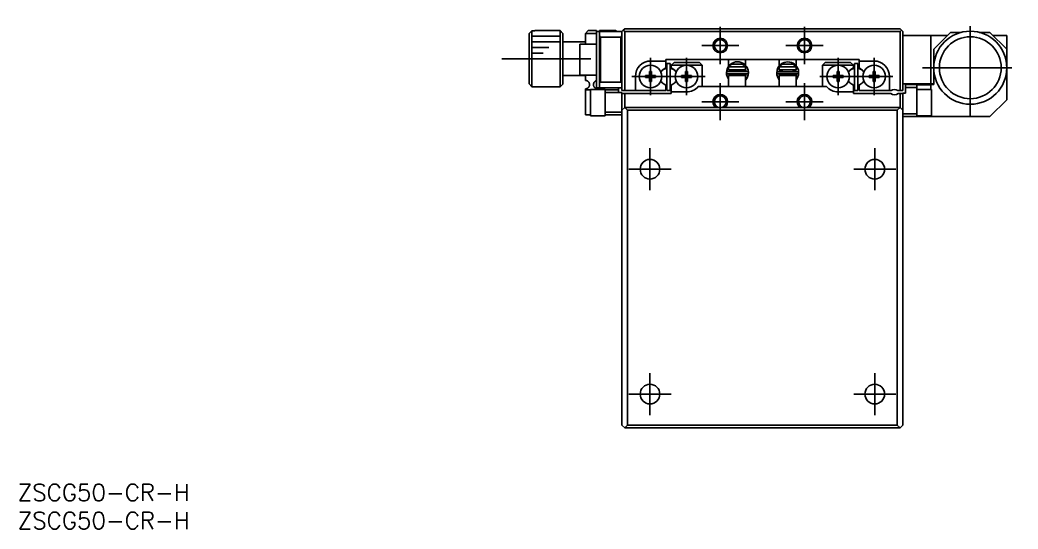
# Model space of a CAD drawing. Extents: x 0 to 377, y -8 to 269.
# Drawn here: x 0.4 to 178, y -8 to 82.5 of the extents above; entities that cross this region are included whole.
import ezdxf

# ---------------------------------------------------------------- set-up
doc = ezdxf.new("R2010")
doc.units = 0
doc.header["$LTSCALE"] = 0.5
doc.linetypes.add('CENTER', pattern=[50.8, 31.75, -6.35, 6.35, -6.35])
for name, color, linetype in [('MSM_CENTER', 1, 'CENTER'), ('MSM_CONTINUOUS', 7, 'CONTINUOUS'), ('MSM_NARROW', 5, 'CONTINUOUS'), ('MSM_PART_NUMBER', 7, 'CONTINUOUS')]:
    doc.layers.add(name, color=color, linetype=linetype)
doc.styles.get("Standard").update_dxf_attribs({"font": 'txt.shx', "height": 3, "bigfont": 'bigfont.shx'})

# ---------------------------------------------------------------- blocks, each defined once
blk = doc.blocks.new('*U2')
at = {"layer": 'MSM_PART_NUMBER'}
blk.add_text('ZSCG50-CR-H', height=3, dxfattribs=at).set_placement((0, -3))
blk = doc.blocks.new('*U3')
at = {"layer": 'MSM_PART_NUMBER'}
blk.add_text('ZSCG50-CR-H', height=3, dxfattribs=at).set_placement((0, -8))

msp = doc.modelspace()

# ---------------------------------------------------------------- linework, layer by layer
at = {"layer": 'MSM_CENTER'}
for p, q in [((169.5, 65.550001), (169.5, 82.549999)), ((125, 74.7), (125, 81.3)), ((140, 74.7), (140, 81.3)), ((121.7, 78), (128.3, 78)), ((136.7, 78), (143.3, 78)), ((102, 75.65), (86, 75.65)), ((112.6, 69.2), (112.6, 75.8)), ((119, 69.2), (119, 75.8)), ((146, 69.2), (146, 75.8)), ((152.4, 69.2), (152.4, 75.8)), ((161.000001, 74.05), (177.999999, 74.05)), ((109.3, 72.5), (122.3, 72.5)), ((125, 64.7), (125, 71.3)), ((140, 64.7), (140, 71.3)), ((142.7, 72.5), (155.7, 72.5)), ((121.7, 68), (128.3, 68)), ((136.7, 68), (143.3, 68)), ((112.5, 52.25), (112.5, 59.75)), ((152.5, 52.25), (152.5, 59.75)), ((108.75, 56), (116.25, 56)), ((148.75, 56), (156.25, 56)), ((112.5, 12.25), (112.5, 19.75)), ((152.5, 12.25), (152.5, 19.75)), ((108.75, 16), (116.25, 16)), ((148.75, 16), (156.25, 16))]:
    msp.add_line(p, q, dxfattribs=at)
at = {"layer": 'MSM_CONTINUOUS'}
for p, q in [((91, 80.132187), (91.5, 80.633974)), ((91, 71.167813), (91, 80.132187)), ((91.5, 80.633974), (91.5, 70.666026)), ((91.5, 80.633974), (92, 80.633974)), ((92, 80.633974), (92, 80.65)), ((96.5, 80.65), (92, 80.65)), ((96.5, 70.65), (96.5, 80.65)), ((97, 80.15), (96.5, 80.65)), ((97, 80.15), (97, 71.15)), ((101.5, 80.65), (101, 80.15)), ((103, 80.15), (101, 80.15)), ((101, 78.25), (101, 80.15)), ((101.5, 80.65), (103, 80.65)), ((103, 70.5), (103, 80.65)), ((103, 80.5), (107.5, 80.5)), ((103.5, 70.5), (103.5, 80.65)), ((103.5, 80.65), (106.4, 80.65)), ((106.55, 80.5), (106.4, 80.65)), ((107.5, 80.5), (107.75, 80.75)), ((107.5, 70), (107.5, 80.5)), ((107.75, 80.75), (108, 81)), ((107.75, 80.75), (108, 80.5)), ((108, 81), (157, 81)), ((108, 80.5), (108, 70)), ((157, 80.5), (108, 80.5)), ((157.25, 80.75), (157, 81)), ((157, 80.5), (157.25, 80.75)), ((157, 70), (157, 80.5)), ((157.25, 80.75), (157.5, 80.5)), ((157.5, 80.5), (157.5, 70)), ((166, 80.35), (163, 77.35)), ((167.900004, 80.35), (166, 80.35)), ((173, 80.35), (171.099996, 80.35)), ((176, 77.35), (173, 80.35)), ((101, 78.65), (97, 78.65)), ((100, 78.25), (100, 72.75)), ((103, 78.25), (100, 78.25)), ((103.5, 79.7), (103.7, 79.5)), ((107.3, 79.5), (103.7, 79.5)), ((103.7, 79.5), (103.7, 71.5)), ((107.3, 79.5), (107.5, 79.7)), ((107.3, 71.5), (107.3, 79.5)), ((157.5, 79.8), (165.45, 79.8)), ((162.5, 71.2), (162.5, 79.8)), ((173.55, 79.8), (176, 79.8)), ((176, 68.35), (176, 79.8)), ((163, 77.35), (163, 71.05)), ((115.3, 75.25), (112.65, 75.25)), ((115.3, 75.5), (149.7, 75.5)), ((115.3, 74.044412), (115.3, 75.5)), ((115.5, 70), (115.5, 74.8)), ((116.1, 74.8), (115.5, 74.8)), ((116.1, 70), (116.1, 74.8)), ((116.3, 74.5), (116.8, 75)), ((116.8, 75), (121.3, 75)), ((121.3, 75), (121.8, 74.5)), ((126.5, 75.5), (126.5, 74.322864)), ((126.554317, 74.2), (127.083485, 74.7)), ((128.916515, 74.7), (127.083485, 74.7)), ((128.916515, 74.7), (129.445683, 74.2)), ((129.5, 74.482639), (129.5, 75.5)), ((135.5, 75.5), (135.5, 74.38666)), ((135.554317, 74.2), (136.083485, 74.7)), ((137.916515, 74.7), (136.083485, 74.7)), ((137.916515, 74.7), (138.445683, 74.2)), ((138.5, 74.406125), (138.5, 75.5)), ((143.2, 74.5), (143.7, 75)), ((143.7, 75), (148.2, 75)), ((148.2, 75), (148.7, 74.5)), ((148.9, 74.8), (149.5, 74.8)), ((148.9, 70), (148.9, 74.8)), ((149.5, 70), (149.5, 74.8)), ((149.7, 74.044412), (149.7, 75.5)), ((149.7, 75.25), (152.35, 75.25)), ((112.42, 73.386361), (112.78, 73.386361)), ((112.42, 72.68), (112.42, 73.386361)), ((112.78, 73.386361), (112.78, 72.68)), ((115.00625, 73.874815), (115.3, 74.044412)), ((121.8, 74.5), (116.3, 74.5)), ((116.3, 74.5), (116.3, 74.044412)), ((116.3, 74.044412), (116.59375, 73.874815)), ((118.82, 73.386361), (119.18, 73.386361)), ((118.82, 72.68), (118.82, 73.386361)), ((119.18, 73.386361), (119.18, 72.68)), ((121.8, 70.7), (121.8, 74.5)), ((126.253008, 73.877908), (126.117408, 73.190213)), ((126.21872, 73.69753), (126.217619, 73.663045)), ((126.217619, 73.663045), (126.218242, 73.628548)), ((126.218242, 73.628548), (126.220588, 73.594125)), ((126.221543, 73.73192), (126.21872, 73.69753)), ((126.220588, 73.594125), (126.224651, 73.559859)), ((126.226082, 73.766131), (126.221543, 73.73192)), ((126.224651, 73.559859), (126.230421, 73.525835)), ((126.232326, 73.800078), (126.226082, 73.766131)), ((126.230421, 73.525835), (126.237884, 73.492134)), ((126.24026, 73.83368), (126.232326, 73.800078)), ((126.237884, 73.492134), (126.247023, 73.45884)), ((126.249866, 73.866852), (126.24026, 73.83368)), ((126.247023, 73.45884), (126.257815, 73.426035)), ((126.261119, 73.899513), (126.249866, 73.866852)), ((126.257815, 73.426035), (126.270234, 73.393797)), ((126.273273, 73.929903), (126.261119, 73.899513)), ((126.270234, 73.393797), (126.284251, 73.362208)), ((126.277167, 73.932679), (126.273273, 73.929903)), ((126.279263, 73.933125), (126.277167, 73.932679)), ((126.278083, 73.938774), (126.500003, 73.871991)), ((126.283468, 73.933441), (126.279263, 73.933125)), ((126.288707, 73.933267), (126.283468, 73.933441)), ((126.284251, 73.362208), (126.285087, 73.36045)), ((126.29495, 73.932605), (126.288707, 73.933267)), ((126.302158, 73.931458), (126.29495, 73.932605)), ((126.31029, 73.929834), (126.302158, 73.931458)), ((126.319296, 73.927742), (126.31029, 73.929834)), ((129.816089, 73.36289), (126.316089, 73.36289)), ((126.316089, 72.96289), (129.816089, 72.96289)), ((126.329123, 73.925195), (126.319296, 73.927742)), ((126.339713, 73.922208), (126.329123, 73.925195)), ((126.351002, 73.918798), (126.339713, 73.922208)), ((126.362923, 73.914985), (126.351002, 73.918798)), ((126.375406, 73.910794), (126.362923, 73.914985)), ((126.388375, 73.906248), (126.375406, 73.910794)), ((126.401754, 73.901374), (126.388375, 73.906248)), ((126.415464, 73.896202), (126.401754, 73.901374)), ((126.429421, 73.890762), (126.415464, 73.896202)), ((126.443544, 73.885088), (126.429421, 73.890762)), ((126.457747, 73.879212), (126.443544, 73.885088)), ((126.471948, 73.873169), (126.457747, 73.879212)), ((126.48606, 73.866996), (126.471948, 73.873169)), ((126.5, 73.860729), (126.48606, 73.866996)), ((126.5, 74.32282), (126.5, 74.322609)), ((126.5, 74.321706), (126.5, 74.321418)), ((129.5, 74.2), (126.5, 74.2)), ((126.5, 74.2), (126.5, 73.7)), ((126.5, 73.7), (129.5, 73.7)), ((126.586187, 72.699848), (126.528108, 72.962862)), ((126.61764, 73.662932), (126.618258, 73.677758)), ((126.61778, 73.648097), (126.61764, 73.662932)), ((126.618678, 73.633291), (126.61778, 73.648097)), ((126.618258, 73.677758), (126.619633, 73.692535)), ((126.620329, 73.618555), (126.618678, 73.633291)), ((126.619633, 73.692535), (126.62062, 73.700013)), ((126.62273, 73.603927), (126.620329, 73.618555)), ((126.625871, 73.589445), (126.62273, 73.603927)), ((126.629743, 73.575146), (126.625871, 73.589445)), ((126.634335, 73.561066), (126.629743, 73.575146)), ((126.639632, 73.547243), (126.634335, 73.561066)), ((126.64562, 73.533709), (126.639632, 73.547243)), ((126.65228, 73.5205), (126.64562, 73.533709)), ((126.659594, 73.507646), (126.65228, 73.5205)), ((126.667542, 73.49518), (126.659594, 73.507646)), ((126.664423, 73.5), (127, 73.5)), ((126.676101, 73.483131), (126.667542, 73.49518)), ((126.685249, 73.471528), (126.676101, 73.483131)), ((126.694961, 73.460397), (126.685249, 73.471528)), ((126.705212, 73.449765), (126.694961, 73.460397)), ((126.715975, 73.439656), (126.705212, 73.449765)), ((126.727222, 73.430092), (126.715975, 73.439656)), ((126.738926, 73.421096), (126.727222, 73.430092)), ((126.751057, 73.412686), (126.738926, 73.421096)), ((126.763585, 73.404883), (126.751057, 73.412686)), ((126.77648, 73.397702), (126.763585, 73.404883)), ((126.789709, 73.39116), (126.77648, 73.397702)), ((126.803243, 73.38527), (126.789709, 73.39116)), ((126.817048, 73.380046), (126.803243, 73.38527)), ((126.831091, 73.3755), (126.817048, 73.380046)), ((126.845339, 73.37164), (126.831091, 73.3755)), ((126.859759, 73.368476), (126.845339, 73.37164)), ((126.874317, 73.366014), (126.859759, 73.368476)), ((126.88898, 73.36426), (126.874317, 73.366014)), ((126.903711, 73.363218), (126.88898, 73.36426)), ((126.9177, 73.36289), (126.903711, 73.363218)), ((127, 73.7), (127, 73.36289)), ((127, 72.96289), (127, 72.7)), ((129, 73.36289), (129, 73.7)), ((129, 73.5), (129.467826, 73.5)), ((129, 72.7), (129, 72.96289)), ((129.221168, 73.362966), (129.214478, 73.36289)), ((129.235924, 73.363656), (129.221168, 73.362966)), ((129.250631, 73.365059), (129.235924, 73.363656)), ((129.265255, 73.367174), (129.250631, 73.365059)), ((129.279762, 73.369995), (129.265255, 73.367174)), ((129.294117, 73.373519), (129.279762, 73.369995)), ((129.308287, 73.377737), (129.294117, 73.373519)), ((129.322238, 73.38264), (129.308287, 73.377737)), ((129.335936, 73.388219), (129.322238, 73.38264)), ((129.349347, 73.394461), (129.335936, 73.388219)), ((129.362441, 73.401353), (129.349347, 73.394461)), ((129.375183, 73.408881), (129.362441, 73.401353)), ((129.387543, 73.417028), (129.375183, 73.408881)), ((129.399489, 73.425776), (129.387543, 73.417028)), ((129.410992, 73.435105), (129.399489, 73.425776)), ((129.422021, 73.444995), (129.410992, 73.435105)), ((129.432548, 73.455423), (129.422021, 73.444995)), ((129.442545, 73.466365), (129.432548, 73.455423)), ((129.451986, 73.477794), (129.442545, 73.466365)), ((129.460845, 73.489685), (129.451986, 73.477794)), ((129.469098, 73.502008), (129.460845, 73.489685)), ((129.476723, 73.514733), (129.469098, 73.502008)), ((129.483697, 73.527829), (129.476723, 73.514733)), ((129.490001, 73.541263), (129.483697, 73.527829)), ((129.495618, 73.555001), (129.490001, 73.541263)), ((129.50053, 73.569008), (129.495618, 73.555001)), ((129.5, 73.567496), (129.5, 74.2)), ((129.500079, 73.748876), (129.511524, 73.700246)), ((129.500113, 73.752826), (129.518886, 73.704946)), ((129.504725, 73.583248), (129.50053, 73.569008)), ((129.508189, 73.597683), (129.504725, 73.583248)), ((129.510912, 73.612275), (129.508189, 73.597683)), ((129.512887, 73.626988), (129.510912, 73.612275)), ((129.511524, 73.700246), (129.513224, 73.686247)), ((129.514108, 73.64178), (129.512887, 73.626988)), ((129.513224, 73.686247), (129.514276, 73.671449)), ((129.514572, 73.656614), (129.514108, 73.64178)), ((129.514276, 73.671449), (129.514572, 73.656614)), ((129.518886, 73.704946), (129.604088, 73.362891)), ((129.60377, 72.962887), (129.535537, 72.667064)), ((129.858054, 73.929463), (129.834468, 73.982374)), ((129.878932, 73.877237), (129.858905, 73.929903)), ((130.014862, 73.184829), (130.011236, 73.285453)), ((135.194965, 73.867169), (135.059366, 73.179474)), ((135.160677, 73.686791), (135.159576, 73.652305)), ((135.159576, 73.652305), (135.160199, 73.617809)), ((135.160199, 73.617809), (135.162545, 73.583386)), ((135.163501, 73.721181), (135.160677, 73.686791)), ((135.162545, 73.583386), (135.166608, 73.54912)), ((135.16804, 73.755392), (135.163501, 73.721181)), ((135.166608, 73.54912), (135.172378, 73.515096)), ((135.174284, 73.789339), (135.16804, 73.755392)), ((135.172378, 73.515096), (135.179842, 73.481395)), ((135.182218, 73.82294), (135.174284, 73.789339)), ((135.179842, 73.481395), (135.18898, 73.448101)), ((135.191823, 73.856113), (135.182218, 73.82294)), ((135.18898, 73.448101), (135.199772, 73.415296)), ((135.203076, 73.888774), (135.191823, 73.856113)), ((135.199772, 73.415296), (135.212191, 73.383058)), ((135.21523, 73.919164), (135.203076, 73.888774)), ((135.212191, 73.383058), (135.226208, 73.351469)), ((135.219125, 73.92194), (135.21523, 73.919164)), ((135.22134, 73.922404), (135.219125, 73.92194)), ((135.220038, 73.928036), (135.448326, 73.858359)), ((135.225666, 73.922705), (135.22134, 73.922404)), ((135.231062, 73.922498), (135.225666, 73.922705)), ((135.226208, 73.351469), (135.227044, 73.349711)), ((135.237496, 73.921785), (135.231062, 73.922498)), ((135.244927, 73.920571), (135.237496, 73.921785)), ((135.253311, 73.918863), (135.244927, 73.920571)), ((135.262594, 73.91667), (135.253311, 73.918863)), ((138.758046, 73.35215), (135.258046, 73.35215)), ((135.258046, 72.95215), (138.758046, 72.95215)), ((135.272721, 73.914008), (135.262594, 73.91667)), ((135.283627, 73.910893), (135.272721, 73.914008)), ((135.295247, 73.907343), (135.283627, 73.910893)), ((135.307508, 73.90338), (135.295247, 73.907343)), ((135.320335, 73.899029), (135.307508, 73.90338)), ((135.333648, 73.894318), (135.320335, 73.899029)), ((135.347365, 73.889274), (135.333648, 73.894318)), ((135.361402, 73.883929), (135.347365, 73.889274)), ((135.375671, 73.878316), (135.361402, 73.883929)), ((135.390086, 73.87247), (135.375671, 73.878316)), ((135.404556, 73.866427), (135.390086, 73.87247)), ((135.418992, 73.860224), (135.404556, 73.866427)), ((135.433306, 73.853899), (135.418992, 73.860224)), ((135.447409, 73.847492), (135.433306, 73.853899)), ((135.461214, 73.841042), (135.447409, 73.847492)), ((135.448326, 73.858359), (135.500011, 73.832922)), ((135.474636, 73.834588), (135.461214, 73.841042)), ((135.524813, 72.699866), (135.470065, 72.952123)), ((135.487591, 73.828172), (135.474636, 73.834588)), ((135.5, 73.821831), (135.487591, 73.828172)), ((138.5, 74.2), (135.5, 74.2)), ((135.5, 74.2), (135.5, 73.7)), ((135.5, 73.7), (138.5, 73.7)), ((135.559597, 73.652193), (135.560215, 73.667018)), ((135.559737, 73.637357), (135.559597, 73.652193)), ((135.560635, 73.622552), (135.559737, 73.637357)), ((135.560215, 73.667018), (135.56159, 73.681796)), ((135.562287, 73.607816), (135.560635, 73.622552)), ((135.56159, 73.681796), (135.563718, 73.696486)), ((135.564687, 73.593188), (135.562287, 73.607816)), ((135.563718, 73.696486), (135.564344, 73.700012)), ((135.567828, 73.578706), (135.564687, 73.593188)), ((135.571701, 73.564406), (135.567828, 73.578706)), ((135.576292, 73.550327), (135.571701, 73.564406)), ((135.58159, 73.536504), (135.576292, 73.550327)), ((135.587577, 73.52297), (135.58159, 73.536504)), ((135.594237, 73.509761), (135.587577, 73.52297)), ((135.601551, 73.496907), (135.594237, 73.509761)), ((135.599781, 73.5), (136, 73.5)), ((135.609499, 73.484441), (135.601551, 73.496907)), ((135.618058, 73.472392), (135.609499, 73.484441)), ((135.627206, 73.460789), (135.618058, 73.472392)), ((135.636918, 73.449658), (135.627206, 73.460789)), ((135.647169, 73.439026), (135.636918, 73.449658)), ((135.657932, 73.428917), (135.647169, 73.439026)), ((135.66918, 73.419353), (135.657932, 73.428917)), ((135.680883, 73.410356), (135.66918, 73.419353)), ((135.693014, 73.401947), (135.680883, 73.410356)), ((135.705542, 73.394143), (135.693014, 73.401947)), ((135.718437, 73.386963), (135.705542, 73.394143)), ((135.731667, 73.38042), (135.718437, 73.386963)), ((135.7452, 73.374531), (135.731667, 73.38042)), ((135.759005, 73.369307), (135.7452, 73.374531)), ((135.773048, 73.364761), (135.759005, 73.369307)), ((135.787296, 73.360901), (135.773048, 73.364761)), ((135.801717, 73.357737), (135.787296, 73.360901)), ((135.816275, 73.355275), (135.801717, 73.357737)), ((135.830937, 73.353521), (135.816275, 73.355275)), ((135.845668, 73.352479), (135.830937, 73.353521)), ((135.859658, 73.35215), (135.845668, 73.352479)), ((136, 73.7), (136, 73.35215)), ((136, 72.95215), (136, 72.7)), ((138, 73.35215), (138, 73.7)), ((138, 73.5), (138.41675, 73.5)), ((138, 72.7), (138, 72.95215)), ((138.163126, 73.352227), (138.156435, 73.35215)), ((138.177881, 73.352916), (138.163126, 73.352227)), ((138.192588, 73.35432), (138.177881, 73.352916)), ((138.207212, 73.356434), (138.192588, 73.35432)), ((138.221719, 73.359256), (138.207212, 73.356434)), ((138.236075, 73.36278), (138.221719, 73.359256)), ((138.250245, 73.366997), (138.236075, 73.36278)), ((138.264195, 73.371901), (138.250245, 73.366997)), ((138.277893, 73.377479), (138.264195, 73.371901)), ((138.291305, 73.383722), (138.277893, 73.377479)), ((138.304398, 73.390614), (138.291305, 73.383722)), ((138.31714, 73.398142), (138.304398, 73.390614)), ((138.3295, 73.406289), (138.31714, 73.398142)), ((138.341446, 73.415036), (138.3295, 73.406289)), ((138.352949, 73.424366), (138.341446, 73.415036)), ((138.363978, 73.434256), (138.352949, 73.424366)), ((138.374505, 73.444684), (138.363978, 73.434256)), ((138.384502, 73.455625), (138.374505, 73.444684)), ((138.393943, 73.467055), (138.384502, 73.455625)), ((138.402803, 73.478946), (138.393943, 73.467055)), ((138.411056, 73.491269), (138.402803, 73.478946)), ((138.41868, 73.503994), (138.411056, 73.491269)), ((138.425654, 73.51709), (138.41868, 73.503994)), ((138.431959, 73.530524), (138.425654, 73.51709)), ((138.437575, 73.544262), (138.431959, 73.530524)), ((138.442488, 73.558269), (138.437575, 73.544262)), ((138.446682, 73.572508), (138.442488, 73.558269)), ((138.450146, 73.586943), (138.446682, 73.572508)), ((138.45287, 73.601536), (138.450146, 73.586943)), ((138.451748, 73.700014), (138.453375, 73.690229)), ((138.454845, 73.616248), (138.45287, 73.601536)), ((138.453375, 73.690229), (138.455181, 73.675508)), ((138.456065, 73.631041), (138.454845, 73.616248)), ((138.455181, 73.675508), (138.456234, 73.66071)), ((138.456529, 73.645875), (138.456065, 73.631041)), ((138.456234, 73.66071), (138.456529, 73.645875)), ((138.4586, 73.70018), (138.546046, 73.352152)), ((138.545727, 72.952148), (138.491421, 72.699887)), ((138.5, 74.405287), (138.5, 74.405393)), ((138.5, 74.404939), (138.5, 74.405042)), ((138.5, 73.7), (138.5, 74.2)), ((138.800011, 73.918724), (138.776425, 73.971635)), ((138.820889, 73.866497), (138.800863, 73.919164)), ((138.95682, 73.17409), (138.953193, 73.274714)), ((148.7, 74.5), (143.2, 74.5)), ((143.2, 70.7), (143.2, 74.5)), ((145.82, 73.386361), (146.18, 73.386361)), ((145.82, 72.68), (145.82, 73.386361)), ((146.18, 73.386361), (146.18, 72.68)), ((148.7, 74.044412), (148.40625, 73.874815)), ((148.7, 74.5), (148.7, 74.044412)), ((149.99375, 73.874815), (149.7, 74.044412)), ((152.22, 73.386361), (152.58, 73.386361)), ((152.22, 72.68), (152.22, 73.386361)), ((152.58, 73.386361), (152.58, 72.68)), ((91.5, 70.666026), (91, 71.167813)), ((96.5, 70.65), (97, 71.15)), ((97, 72.65), (101, 72.65)), ((100, 72.75), (103, 72.75)), ((101, 72.75), (101, 71.8)), ((101, 71.8), (101.025944, 71.79955)), ((101.025944, 71.79955), (101.05186, 71.798204)), ((101.05186, 71.798204), (101.077687, 71.795966)), ((101.077687, 71.795966), (101.101411, 71.793112)), ((101.101411, 71.793112), (101.125012, 71.789507)), ((101.125012, 71.789507), (101.148448, 71.785162)), ((101.148448, 71.785162), (101.174385, 71.779444)), ((101.174385, 71.779444), (101.200059, 71.772824)), ((101.200059, 71.772824), (101.225409, 71.765326)), ((101.225409, 71.765326), (101.249686, 71.757217)), ((101.249686, 71.757217), (101.273607, 71.748311)), ((101.273607, 71.748311), (101.297124, 71.738634)), ((101.297124, 71.738634), (101.328927, 71.724022)), ((101.328927, 71.724022), (101.359837, 71.708041)), ((101.359837, 71.708041), (101.382189, 71.695314)), ((101.382189, 71.695314), (101.403989, 71.681895)), ((101.403989, 71.681895), (101.425197, 71.667825)), ((101.425197, 71.667825), (101.447575, 71.651811)), ((101.447575, 71.651811), (101.469207, 71.635102)), ((101.469207, 71.635102), (101.493728, 71.614562)), ((101.493728, 71.614562), (101.517158, 71.593181)), ((101.517158, 71.593181), (101.539446, 71.571055)), ((101.539446, 71.571055), (101.562327, 71.546273)), ((101.562327, 71.546273), (101.583835, 71.520783)), ((101.583835, 71.520783), (101.605188, 71.492997)), ((101.605188, 71.492997), (101.624972, 71.46462)), ((101.624972, 71.46462), (101.639817, 71.441323)), ((101.639817, 71.441323), (101.65365, 71.417751)), ((101.65365, 71.417751), (101.666472, 71.39397)), ((101.666472, 71.39397), (101.681238, 71.363711)), ((101.681238, 71.363711), (101.694448, 71.333271)), ((101.694448, 71.333271), (101.707445, 71.29904)), ((101.707445, 71.29904), (101.718648, 71.26458)), ((101.718648, 71.26458), (101.72803, 71.230199)), ((101.72803, 71.230199), (101.735737, 71.19557)), ((101.735737, 71.19557), (101.741712, 71.161192)), ((101.741712, 71.161192), (101.746063, 71.126746)), ((101.746063, 71.126746), (101.748784, 71.092691)), ((101.748784, 71.092691), (101.749947, 71.058912)), ((101.749947, 71.058912), (101.749177, 71.014876)), ((102.450132, 71.035925), (102.450349, 71.072846)), ((102.450349, 71.072846), (102.452434, 71.110363)), ((102.452434, 71.110363), (102.45648, 71.148378)), ((102.45648, 71.148378), (102.462657, 71.187207)), ((102.462657, 71.187207), (102.467182, 71.20962)), ((102.467182, 71.20962), (102.472449, 71.232125)), ((102.472449, 71.232125), (102.483013, 71.270064)), ((102.483013, 71.270064), (102.495803, 71.308082)), ((102.495803, 71.308082), (102.507875, 71.338898)), ((102.507875, 71.338898), (102.521504, 71.369598)), ((102.521504, 71.369598), (102.536883, 71.400393)), ((102.536883, 71.400393), (102.553915, 71.430886)), ((102.553915, 71.430886), (102.564967, 71.449041)), ((102.564967, 71.449041), (102.57663, 71.467025)), ((102.57663, 71.467025), (102.597611, 71.496796)), ((102.597611, 71.496796), (102.620327, 71.525898)), ((102.620327, 71.525898), (102.636705, 71.545174)), ((102.636705, 71.545174), (102.653878, 71.564052)), ((102.653878, 71.564052), (102.671826, 71.582478)), ((102.671826, 71.582478), (102.688805, 71.598798)), ((102.688805, 71.598798), (102.70641, 71.614685)), ((102.70641, 71.614685), (102.724021, 71.629607)), ((102.724021, 71.629607), (102.742197, 71.644067)), ((102.742197, 71.644067), (102.763266, 71.659723)), ((102.763266, 71.659723), (102.785016, 71.674729)), ((102.785016, 71.674729), (102.807404, 71.689037)), ((102.807404, 71.689037), (102.830921, 71.702901)), ((102.830921, 71.702901), (102.855064, 71.715971)), ((102.855064, 71.715971), (102.879778, 71.728202)), ((102.879778, 71.728202), (102.902769, 71.738588)), ((102.902769, 71.738588), (102.926183, 71.74823)), ((102.926183, 71.74823), (102.944299, 71.755065)), ((102.944299, 71.755065), (102.962629, 71.761446)), ((102.962629, 71.761446), (102.981221, 71.767381)), ((102.981221, 71.767381), (103, 71.772842)), ((103.7, 71.5), (103.5, 71.3)), ((103.7, 71.5), (107.3, 71.5)), ((107.5, 71.3), (107.3, 71.5)), ((109.9, 72.5), (109.9, 70)), ((111.713639, 72.68), (112.42, 72.68)), ((111.713639, 72.32), (111.713639, 72.68)), ((112.42, 72.32), (111.713639, 72.32)), ((112.430372, 72.669628), (112.42, 72.68)), ((112.430372, 72.330372), (112.42, 72.32)), ((112.42, 71.613639), (112.42, 72.32)), ((112.78, 71.613639), (112.42, 71.613639)), ((112.430372, 72.330372), (112.430372, 72.669628)), ((112.430372, 72.669628), (112.769628, 72.669628)), ((112.769628, 72.330372), (112.430372, 72.330372)), ((112.769628, 72.669628), (112.78, 72.68)), ((112.769628, 72.669628), (112.769628, 72.330372)), ((112.769628, 72.330372), (112.78, 72.32)), ((113.486361, 72.68), (112.78, 72.68)), ((112.78, 72.32), (112.78, 71.613639)), ((113.486361, 72.32), (112.78, 72.32)), ((113.486361, 72.68), (113.486361, 72.32)), ((115.3, 70.955588), (115.00625, 71.125185)), ((116.59375, 71.125185), (116.3, 70.955588)), ((118.113639, 72.68), (118.82, 72.68)), ((118.113639, 72.32), (118.113639, 72.68)), ((118.82, 72.32), (118.113639, 72.32)), ((118.830372, 72.669628), (118.82, 72.68)), ((118.830372, 72.330372), (118.82, 72.32)), ((118.82, 71.613639), (118.82, 72.32)), ((119.18, 71.613639), (118.82, 71.613639)), ((118.830372, 72.330372), (118.830372, 72.669628)), ((118.830372, 72.669628), (119.169628, 72.669628)), ((119.169628, 72.330372), (118.830372, 72.330372)), ((119.169628, 72.669628), (119.18, 72.68)), ((119.169628, 72.669628), (119.169628, 72.330372)), ((119.169628, 72.330372), (119.18, 72.32)), ((119.18, 72.68), (119.886361, 72.68)), ((119.18, 72.32), (119.18, 71.613639)), ((119.886361, 72.32), (119.18, 72.32)), ((119.886361, 72.68), (119.886361, 72.32)), ((129.5, 72.7), (126.5, 72.7)), ((126.5, 72.7), (126.5, 70.7)), ((129.5, 70.7), (129.5, 72.7)), ((129.535537, 72.667064), (129.500135, 72.572179)), ((138.5, 72.7), (135.5, 72.7)), ((135.5, 72.7), (135.5, 70.7)), ((138.5, 70.7), (138.5, 72.7)), ((145.113639, 72.68), (145.82, 72.68)), ((145.113639, 72.32), (145.113639, 72.68)), ((145.82, 72.32), (145.113639, 72.32)), ((145.830372, 72.669628), (145.82, 72.68)), ((145.830372, 72.330372), (145.82, 72.32)), ((145.82, 71.613639), (145.82, 72.32)), ((146.18, 71.613639), (145.82, 71.613639)), ((145.830372, 72.330372), (145.830372, 72.669628)), ((145.830372, 72.669628), (146.169628, 72.669628)), ((146.169628, 72.330372), (145.830372, 72.330372)), ((146.169628, 72.669628), (146.18, 72.68)), ((146.169628, 72.669628), (146.169628, 72.330372)), ((146.169628, 72.330372), (146.18, 72.32)), ((146.886361, 72.68), (146.18, 72.68)), ((146.18, 72.32), (146.18, 71.613639)), ((146.886361, 72.32), (146.18, 72.32)), ((146.886361, 72.68), (146.886361, 72.32)), ((148.40625, 71.125185), (148.7, 70.955588)), ((149.7, 70.955588), (149.99375, 71.125185)), ((151.513639, 72.32), (151.513639, 72.68)), ((151.513639, 72.68), (152.22, 72.68)), ((152.22, 72.32), (151.513639, 72.32)), ((152.230372, 72.669628), (152.22, 72.68)), ((152.230372, 72.330372), (152.22, 72.32)), ((152.22, 71.613639), (152.22, 72.32)), ((152.58, 71.613639), (152.22, 71.613639)), ((152.230372, 72.330372), (152.230372, 72.669628)), ((152.230372, 72.669628), (152.569628, 72.669628)), ((152.569628, 72.330372), (152.230372, 72.330372)), ((152.569628, 72.669628), (152.58, 72.68)), ((152.569628, 72.669628), (152.569628, 72.330372)), ((152.569628, 72.330372), (152.58, 72.32)), ((153.286361, 72.68), (152.58, 72.68)), ((152.58, 72.32), (152.58, 71.613639)), ((153.286361, 72.32), (152.58, 72.32)), ((153.286361, 72.68), (153.286361, 72.32)), ((155.1, 72.5), (155.1, 70)), ((157.5, 71.2), (163, 71.2)), ((158, 71.05), (158, 69.55)), ((158, 71.05), (163, 71.05)), ((160, 71.05), (160, 65.35)), ((162.5, 70.2), (162.5, 71.05)), ((92, 70.666026), (91.5, 70.666026)), ((92, 70.65), (92, 70.666026)), ((92, 70.65), (96.5, 70.65)), ((101.012391, 70.300104), (101, 70.3)), ((101, 65.65), (101, 70.3)), ((101, 70.15), (101.9, 70.15)), ((101.024771, 70.300413), (101.012391, 70.300104)), ((101.037094, 70.300922), (101.024771, 70.300413)), ((101.049313, 70.301625), (101.037094, 70.300922)), ((101.061383, 70.302516), (101.049313, 70.301625)), ((101.076751, 70.30394), (101.061383, 70.302516)), ((101.091865, 70.305653), (101.076751, 70.30394)), ((101.106696, 70.307635), (101.091865, 70.305653)), ((101.121212, 70.309865), (101.106696, 70.307635)), ((101.135383, 70.312322), (101.121212, 70.309865)), ((101.149178, 70.314986), (101.135383, 70.312322)), ((101.163515, 70.318042), (101.149178, 70.314986)), ((101.177493, 70.321305), (101.163515, 70.318042)), ((101.191118, 70.324759), (101.177493, 70.321305)), ((101.217025, 70.332084), (101.191118, 70.324759)), ((101.241765, 70.340033), (101.217025, 70.332084)), ((101.265423, 70.348537), (101.241765, 70.340033)), ((101.282393, 70.355195), (101.265423, 70.348537)), ((101.29887, 70.362122), (101.282393, 70.355195)), ((101.33058, 70.376786), (101.29887, 70.362122)), ((101.360586, 70.392368), (101.33058, 70.376786)), ((101.38916, 70.408865), (101.360586, 70.392368)), ((101.41638, 70.426199), (101.38916, 70.408865)), ((101.45943, 70.45719), (101.41638, 70.426199)), ((101.499251, 70.49031), (101.45943, 70.45719)), ((101.536307, 70.525715), (101.499251, 70.49031)), ((101.570311, 70.56292), (101.536307, 70.525715)), ((101.601742, 70.602332), (101.570311, 70.56292)), ((101.630246, 70.64344), (101.601742, 70.602332)), ((101.656133, 70.686696), (101.630246, 70.64344)), ((101.679163, 70.731822), (101.656133, 70.686696)), ((101.695409, 70.769099), (101.679163, 70.731822)), ((101.709711, 70.807491), (101.695409, 70.769099)), ((101.72205, 70.84716), (101.709711, 70.807491)), ((101.732211, 70.887621), (101.72205, 70.84716)), ((101.740219, 70.929268), (101.732211, 70.887621)), ((101.745885, 70.971546), (101.740219, 70.929268)), ((101.749177, 71.014876), (101.745885, 70.971546)), ((101.9, 70.2), (101.9, 65.5)), ((104.5, 70.2), (101.9, 70.2)), ((102.451661, 71.000109), (102.450132, 71.035925)), ((102.454838, 70.964952), (102.451661, 71.000109)), ((102.459579, 70.930513), (102.454838, 70.964952)), ((102.465757, 70.89707), (102.459579, 70.930513)), ((102.477204, 70.849836), (102.465757, 70.89707)), ((102.491406, 70.804248), (102.477204, 70.849836)), ((102.508023, 70.760745), (102.491406, 70.804248)), ((102.527029, 70.718926), (102.508023, 70.760745)), ((102.548025, 70.679285), (102.527029, 70.718926)), ((102.571132, 70.641313), (102.548025, 70.679285)), ((102.596066, 70.605293), (102.571132, 70.641313)), ((102.622951, 70.570924), (102.596066, 70.605293)), ((102.648936, 70.541248), (102.622951, 70.570924)), ((102.69055, 70.499576), (102.648936, 70.541248)), ((102.73579, 70.460925), (102.69055, 70.499576)), ((102.767664, 70.437141), (102.73579, 70.460925)), ((102.801369, 70.414701), (102.767664, 70.437141)), ((102.837068, 70.393662), (102.801369, 70.414701)), ((102.874623, 70.374256), (102.837068, 70.393662)), ((102.897293, 70.363799), (102.874623, 70.374256)), ((102.920899, 70.353864), (102.897293, 70.363799)), ((102.945526, 70.344491), (102.920899, 70.353864)), ((102.964424, 70.337956), (102.945526, 70.344491)), ((102.984016, 70.331768), (102.964424, 70.337956)), ((103.004343, 70.325969), (102.984016, 70.331768)), ((107.5, 70.5), (103, 70.5)), ((103.025444, 70.320596), (103.004343, 70.325969)), ((103.040055, 70.317253), (103.025444, 70.320596)), ((103.055062, 70.314138), (103.040055, 70.317253)), ((103.068336, 70.311648), (103.055062, 70.314138)), ((103.081941, 70.309352), (103.068336, 70.311648)), ((103.095852, 70.307268), (103.081941, 70.309352)), ((103.110047, 70.305415), (103.095852, 70.307268)), ((103.124501, 70.30381), (103.110047, 70.305415)), ((103.136112, 70.30273), (103.124501, 70.30381)), ((103.147909, 70.301822), (103.136112, 70.30273)), ((103.159849, 70.301091), (103.147909, 70.301822)), ((103.17189, 70.300542), (103.159849, 70.301091)), ((103.183992, 70.300181), (103.17189, 70.300542)), ((103.196113, 70.300014), (103.183992, 70.300181)), ((103.208211, 70.300045), (103.196113, 70.300014)), ((103.220247, 70.300276), (103.208211, 70.300045)), ((103.232259, 70.300703), (103.220247, 70.300276)), ((103.244211, 70.301317), (103.232259, 70.300703)), ((103.256068, 70.302111), (103.244211, 70.301317)), ((103.267794, 70.303079), (103.256068, 70.302111)), ((103.279354, 70.304213), (103.267794, 70.303079)), ((103.290712, 70.305506), (103.279354, 70.304213)), ((103.302969, 70.307102), (103.290712, 70.305506)), ((103.315014, 70.308872), (103.302969, 70.307102)), ((103.326835, 70.310803), (103.315014, 70.308872)), ((103.338418, 70.312884), (103.326835, 70.310803)), ((103.353248, 70.315823), (103.338418, 70.312884)), ((103.367701, 70.318989), (103.353248, 70.315823)), ((103.381779, 70.322362), (103.367701, 70.318989)), ((103.406124, 70.328879), (103.381779, 70.322362)), ((103.429435, 70.335953), (103.406124, 70.328879)), ((103.451775, 70.343523), (103.429435, 70.335953)), ((103.483374, 70.355593), (103.451775, 70.343523)), ((103.513304, 70.368574), (103.483374, 70.355593)), ((103.536699, 70.379826), (103.513304, 70.368574)), ((103.570022, 70.39763), (103.536699, 70.379826)), ((103.601591, 70.416577), (103.570022, 70.39763)), ((103.640898, 70.443276), (103.601591, 70.416577)), ((103.677738, 70.471842), (103.640898, 70.443276)), ((103.709847, 70.499949), (103.677738, 70.471842)), ((104.5, 65.5), (104.5, 70.2)), ((104.5, 70.15), (106.9, 70.15)), ((107.5, 69.65), (104.5, 69.65)), ((106.9, 70.5), (106.9, 69.65)), ((115.3, 70), (107.5, 70)), ((107.5, 10.5), (107.5, 69.65)), ((107.5, 69.5), (116.3, 69.5)), ((108, 69.5), (108, 67)), ((115.3, 70), (115.3, 70.955588)), ((115.5, 70), (116.1, 70)), ((116.3, 70.955588), (116.3, 69.5)), ((116.3, 69.75), (119, 69.75)), ((143.920938, 70.7), (121.079062, 70.7)), ((148.7, 69.75), (146, 69.75)), ((148.7, 69.5), (148.7, 70.955588)), ((155.338562, 69.5), (148.7, 69.5)), ((149.5, 70), (148.9, 70)), ((149.7, 70), (149.7, 70.955588)), ((155.4, 70), (149.7, 70)), ((156.6, 70), (157.5, 70)), ((157.5, 69.5), (156.661438, 69.5)), ((157, 67), (157, 69.5)), ((158, 69.55), (157.5, 69.55)), ((157.5, 69.55), (157.5, 10.5)), ((160, 70.55), (158, 70.55)), ((162.5, 71.009736), (160, 71.009736)), ((162.6, 70.2), (160, 70.2)), ((162.6, 65.5), (162.6, 70.2)), ((173, 65.35), (176, 68.35)), ((104.5, 66.15), (107.5, 66.15)), ((108, 67), (107.5, 66.5)), ((108.5, 66.5), (108, 67)), ((108, 67), (157, 67)), ((156.5, 66.5), (108.5, 66.5)), ((108.5, 66.5), (108.5, 10.5)), ((157, 67), (156.5, 66.5)), ((156.5, 10.5), (156.5, 66.5)), ((157.5, 66.5), (157, 67)), ((157.5, 65.85), (160, 65.85)), ((101.9, 65.65), (101, 65.65)), ((101.9, 65.5), (104.5, 65.5)), ((107.5, 65.65), (104.5, 65.65)), ((173, 65.35), (157.5, 65.35)), ((160, 65.5), (162.6, 65.5)), ((160, 65.419179), (162.5, 65.419179)), ((162.5, 65.5), (162.5, 65.35)), ((107.5, 10.5), (108, 10)), ((108, 10), (108.5, 10.5)), ((157, 10), (108, 10)), ((108.5, 10.5), (156.5, 10.5)), ((156.5, 10.5), (157, 10)), ((157, 10), (157.5, 10.5))]:
    msp.add_line(p, q, dxfattribs=at)
for centre, radius in [((169.5, 74.05), 6.5), ((125, 78), 1.0565), ((140, 78), 1.0565), ((169.5, 74.05), 5.5), ((112.6, 72.5), 2), ((119, 72.5), 2), ((146, 72.5), 2), ((152.4, 72.5), 2), ((112.5, 56), 1.75), ((152.5, 56), 1.75), ((112.5, 16), 1.75), ((152.5, 16), 1.75)]:
    msp.add_circle(centre, radius, dxfattribs=at)
for centre, radius, start, end in [((112.65, 72.5), 2.75, 90, 180), ((128.065988, 73.162421), 1.949135, 3.61900351, 156.81936875), ((137.007945, 73.151682), 1.949135, 3.61900351, 156.81936875), ((152.35, 72.5), 2.75, 0, 90), ((115.91481, 72.385), 1.75, 134.995594, 148.113496), ((115.800001, 72.4), 1.5875, 100.89309, 147.84066), ((115.8, 72.5), 1.5875, 120, 135), ((115.800001, 72.4), 1.5875, 32.159423, 79.106984), ((115.8, 72.5), 1.5875, 45, 60), ((115.68519, 72.385), 1.75, 31.886504, 45.004406), ((126.316089, 73.16289), 0.2, 90, 270), ((128.073406, 73.165181), 1.95628, 180.763408, 216.440289), ((128.067114, 73.162729), 1.947808, 317.380449, 359.184842), ((129.816089, 73.16289), 0.2, 270, 90), ((135.258046, 73.15215), 0.2, 90, 270), ((137.013429, 73.15407), 1.954341, 180.753242, 219.236663), ((137.009561, 73.151913), 1.947318, 319.957352, 359.186904), ((138.758046, 73.15215), 0.2, 270, 90), ((149.31481, 72.385), 1.75, 134.995594, 148.113496), ((149.199999, 72.4), 1.5875, 100.893016, 147.840577), ((149.2, 72.5), 1.5875, 120, 135), ((149.199999, 72.4), 1.5875, 32.15934, 79.10691), ((149.2, 72.5), 1.5875, 45, 60), ((149.08519, 72.385), 1.75, 31.886504, 45.004406), ((115.91481, 72.615), 1.75, 211.886504, 225.004406), ((115.8, 72.5), 1.5875, 225, 240), ((115.8, 72.5), 1.5875, 300, 315), ((115.68519, 72.615), 1.75, 314.995594, 328.113496), ((149.31481, 72.615), 1.75, 211.886504, 225.004406), ((149.2, 72.5), 1.5875, 225, 240), ((149.2, 72.5), 1.5875, 300, 315), ((149.08519, 72.615), 1.75, 314.995594, 328.113496), ((115.800001, 72.4), 1.5875, 251.641525, 259.10691), ((115.800001, 72.4), 1.5875, 280.893016, 288.358399), ((119, 72.5), 2.75, 270, 319.114807), ((146, 72.5), 2.75, 220.885193, 270), ((149.199999, 72.4), 1.5875, 251.641601, 259.106984), ((149.199999, 72.4), 1.5875, 280.89309, 288.358475), ((156, 70.25), 1, 228.590378, 311.409622), ((156, 69.2), 1, 53.130102, 126.869898), ((125, 68), 1.0565, 288.8226954, 251.1773046), ((140, 68), 1.0565, 288.8226954, 251.1773046)]:
    msp.add_arc(centre, radius, start, end, dxfattribs=at)
at = {"layer": 'MSM_NARROW'}
for p, q in [((96.5, 79.65), (91.5, 79.65)), ((96.5, 78.65), (91.5, 78.65)), ((94.5, 77.65), (91.5, 77.65)), ((93.5, 76.65), (91.5, 76.65))]:
    msp.add_line(p, q, dxfattribs=at)
for centre in [(125, 78), (140, 78)]:
    msp.add_circle(centre, 1.3, dxfattribs=at)
for centre in [(125, 68), (140, 68)]:
    msp.add_arc(centre, 1.3, 309.71513723, 230.28486277, dxfattribs=at)

# ---------------------------------------------------------------- block references
at = {"layer": 'MSM_CONTINUOUS'}
for name in ['*U2', '*U3']:
    msp.add_blockref(name, (0, 0), dxfattribs=at)

doc.saveas('drawing.dxf')
